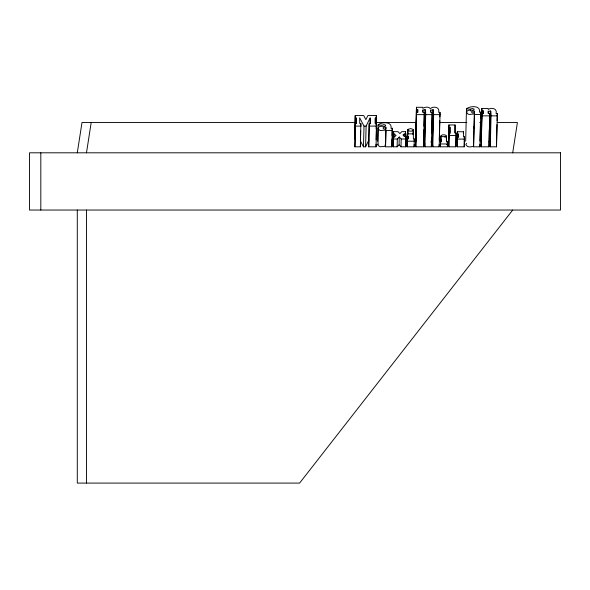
<?xml version="1.0" encoding="UTF-8"?>
<svg xmlns="http://www.w3.org/2000/svg" width="590" height="590" viewBox="0 0 590 590"><rect width="100%" height="100%" fill="white"/><g stroke="black" fill="none" stroke-linecap="round" stroke-linejoin="round"><path stroke-width="0.89" d="M355.217 115.552L354.738 138.798L355.217 115.552L363.706 115.552L365.866 119.623L367.909 115.552L376.346 115.552L376.118 128.886M355.269 118.074L356.382 118.074L356.493 123.568L355.409 123.568L354.929 146.814L360.379 146.814L360.859 123.568L359.745 123.568L359.635 117.757L364.008 126.098L363.477 146.814L365.586 146.814L368.92 139.933M354.929 146.814L355.409 123.568M356.242 123.48L356.382 118.074M360.674 130.781L360.379 146.814M360.792 126.275L360.859 123.568M365.586 146.814L366.117 126.098L370.195 117.683L370.314 123.568L369.193 123.568L368.713 146.814L376.059 146.814L376.538 123.568L375.402 123.568L375.292 118.074L376.398 118.074M368.713 146.814L369.193 123.568M370.033 123.989L370.173 118.583M375.159 123.48L375.292 118.074M376.118 124.564L376.346 115.552M376.125 139.786L376.538 123.568M377.615 141.216L378.035 124.962C381.265 121.894 392.52 121.157 390.993 128.251L392.247 128.251L391.878 146.814L385.528 146.814L385.934 130.066L380.609 130.53L379.289 130.021L378.19 128.406C378.463 124.195 386.472 128.001 385.713 125.25L383.891 124.564L382.025 125.264L378.035 124.962M385.521 146.313L380.189 146.777L378.057 145.524L378.19 128.406M385.838 129.151L385.882 127.344L383.839 127.138L383.006 128.052L383.869 128.996L385.241 128.974L385.912 128.686L385.882 127.344M385.528 146.814L385.934 130.066M391.967 139.085L391.878 146.814M392.062 135.479L392.247 128.251M393.102 131.666L392.947 141.777L393.102 131.666L398.073 131.666L399.909 133.642L401.724 131.666L405.573 131.666L405.529 137.441M393.147 133.974L394.327 133.974L396.082 135.53L394.658 136.703L393.427 136.703L393.272 146.814L397.129 146.814L399.076 144.808L399.275 137.005L401.207 139.011L401.008 146.814L405.876 146.814L406.023 136.703L404.895 136.703L403 135.044L404.239 133.974L405.618 133.974M393.272 146.814L393.427 136.703M394.231 137.441L394.327 133.974M397.129 146.814L397.328 139.011L399.275 137.005M404.172 136.578L404.239 133.974M405.441 136.865L405.573 131.666M406.023 136.703L405.876 146.814M407.203 133.856L407.107 141.777L407.203 133.856L413.31 133.856L413.406 138.893L414.261 138.893L414.305 141.209L407.351 141.209L407.211 146.814L414.165 146.814L414.261 138.893M407.255 136.172L408.265 136.172L408.317 138.893L407.307 138.893L407.211 146.814M407.69 134.063L407.992 129.372L410.596 128.583L413.14 129.394L413.229 134.055M407.904 134.631L407.992 129.372M408.199 138.569L408.265 136.172M413.044 134.594L413.332 129.903M416.459 107.284L415.677 141.777L416.459 107.284L422.794 107.284L422.816 108.295C425.029 107.092 428.532 106.325 430.331 108.59C433.539 105.824 440.125 107.033 438.672 112.329L439.97 112.329L440.015 114.637L439.189 146.814L432.802 146.814L432.455 142.116L433.281 109.939L430.7 110.109L430.656 111.945M416.503 109.6L417.742 109.6L417.794 112.329L416.577 112.329L415.803 146.814L423.495 146.814L424.321 114.637L424.269 112.329L422.897 112.329L422.853 110.109L424.483 109.637L425.567 110.5L425.707 114.637L424.881 146.814L431.356 146.814L432.182 114.637L432.131 112.329L430.744 112.329L430.7 110.109M415.803 146.814L416.577 112.329M417.668 112.358L417.742 109.6M422.801 111.945L422.853 110.109M423.827 129.793L423.495 146.814M423.915 126.12L424.269 112.329M424.881 146.814L424.741 142.677L424.225 141.895L425.043 109.718M424.564 142.131L425.39 109.954M431.474 138.067L431.356 146.814M431.592 133.473L432.131 112.329M432.455 142.116L432.92 109.71M432.802 146.814L433.628 114.637L433.281 109.939M439.262 139.904L439.757 120.603M439.852 116.923L439.97 112.329M441.438 138.93L441.364 141.777L440.354 141.777L440.383 136.622L446.483 136.622L446.586 141.659L447.434 141.659L447.404 146.814L440.457 146.814L440.479 141.659L441.497 141.659L441.438 138.93L440.428 138.93L440.383 136.622M440.457 146.814L440.479 141.659M446.46 141.984L446.224 135.567L444.794 134.852L442.589 134.852L441.077 135.545L440.855 137.389L441.047 136.851M447.404 146.814L447.434 141.659M448.901 124.977L448.658 138.584L448.901 124.977L455.038 124.977L455.2 133.207L456.1 133.207L455.856 146.814L448.828 146.814L449.064 133.207L450.111 133.207L449.993 127.293L448.946 127.293M448.828 146.814L449.064 133.207M449.838 133.37L449.993 127.293M454.838 132.794L455.038 124.977M456.1 133.207L455.856 146.814M457.324 131.747L457.176 141.777L457.324 131.747L463.43 131.747L463.526 136.784L464.382 136.784L464.227 146.814L457.272 146.814L457.427 136.784L458.437 136.784L458.386 134.055L457.368 134.055M457.272 146.814L457.427 136.784M458.297 137.485L458.386 134.055M463.386 133.458L463.43 131.747M464.382 136.784L464.227 146.814M465.665 141.216L466.491 108.877C469.728 105.809 480.975 105.072 479.449 112.166L480.71 112.166L480.754 114.475L479.928 146.814L473.578 146.814L474.397 113.973L469.065 114.445L467.745 113.929L466.653 112.314C466.919 108.11 474.935 111.908 474.168 109.165L472.354 108.472L470.488 109.18L466.491 108.877M470.437 110.979L470.488 109.18M473.903 128.325L473.91 126.511M474.294 113.051L474.345 111.252L472.302 111.053L471.462 111.967L472.332 112.911L473.696 112.889L474.367 112.594L474.345 111.252M473.578 146.814L474.397 113.973M479.972 140.907L480.452 122.049M480.548 118.45L480.71 112.166M481.853 108.508L481.108 141.777L481.853 108.508L488.21 108.508L488.232 109.438C491.5 107.129 497.591 108.449 496.101 113.546L497.267 113.546L497.318 115.861L496.522 146.814L490.268 146.814L489.929 142.138L490.725 111.178L488.269 111.237L488.218 113.059M481.905 110.817L483.166 110.817L483.225 113.546L481.956 113.546L481.211 146.814L488.985 146.814L489.73 113.546L488.314 113.546L488.269 111.237M481.211 146.814L481.956 113.546M483.099 113.553L483.166 110.817M489.309 129.933L488.985 146.814M489.405 126.29L489.73 113.546M489.929 142.138L489.545 141.888L490.334 110.935M490.268 146.814L491.064 115.861L490.725 111.178M496.478 144.506L496.987 124.475M497.082 120.832L497.267 113.546M377.777 144.653L377.851 144.159M77.29 152.81L81.995 122.536L355.401 122.536M86.487 152.81L91.192 122.536M512.71 152.81L517.415 122.536L497.164 122.536M446.424 136.076L444.794 137.293M512.71 210.04L299.602 483.085L77.29 483.085L77.29 210.04M466.535 143.318L465.827 144.653L467.516 146.571L470.06 146.954L473.571 146.313M413.155 130.442L411.709 131.12L409.526 131.128L407.801 129.911M384.82 145.228L385.491 144.934M430.707 141.932L432.101 141.888M474.404 114.475L480.754 114.475M416.628 114.637L424.321 114.637M425.707 114.637L432.182 114.637M433.628 114.637L440.015 114.637M482 115.861L489.774 115.861M491.064 115.861L497.318 115.861M376.568 122.536L416.156 122.536M439.167 122.536L466.793 122.536M479.67 122.536L481.521 122.536M355.46 126.098L360.91 126.098M364.008 126.098L366.117 126.098M369.244 126.098L376.59 126.098M385.949 130.567L392.291 130.567M449.115 135.523L456.151 135.523M393.471 139.011L397.328 139.011M401.207 139.011L406.075 139.011M457.471 139.093L464.426 139.093M440.531 143.967L447.478 143.967M446.512 144.506L447.36 144.506M488.926 141.806L489.545 141.888M423.657 141.814L424.225 141.895M441.704 137.057L440.885 136.084M399.076 144.808L401.008 146.814M360.298 140.752L363.477 146.814M496.492 145.273L496.522 146.814M479.876 144.506L479.928 146.814M440.31 139.461L440.354 141.777M439.144 144.506L439.189 146.814M414.114 144.506L414.165 146.814M407.307 138.893L407.351 141.209M376.007 144.292L376.059 146.814M86.487 210.04L86.487 483.085M40.821 152.81L40.821 210.04M560.5 152.81L29.5 152.81L29.5 210.04L560.5 210.04L560.5 152.81"/></g></svg>
